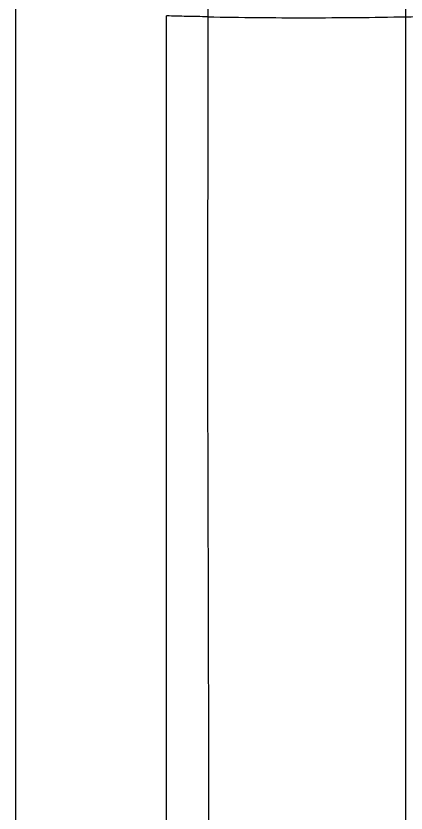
# Model space of a CAD drawing. Extents: x 943 to 1030, y 781 to 934.
# Drawn here: x 1007.737 to 1010.099, y 837.47 to 842.3 of the extents above; entities that cross this region are included whole.
import ezdxf

# ---------------------------------------------------------------- set-up
doc = ezdxf.new("R2010")
doc.units = 0
doc.header["$MEASUREMENT"] = 0
doc.layers.add('1', color=4, linetype='Continuous')

# ---------------------------------------------------------------- blocks, each defined once
blk = doc.blocks.new('AIRA')
at = {"layer": '1', "color": 3, "linetype": 'Continuous', "lineweight": 25}
for points, knots in [([(64.5593, 29.9544), (64.5593, 30.2856), (64.5593, 30.948), (64.5593, 31.9238), (64.5593, 32.8928), (64.5593, 33.8575), (64.5593, 34.8225), (64.5593, 35.7916), (64.5593, 36.6707), (64.5593, 37.46), (64.5593, 38.1575), (64.5593, 38.863), (64.5593, 39.5775), (64.5593, 40.2328), (64.5593, 40.8261), (64.5593, 41.3546), (64.5593, 41.8877), (64.5593, 42.4246), (64.5593, 42.9638), (64.5593, 43.5038), (64.5593, 43.8616), (64.5593, 44.0405)], [0, 0, 0, 0, 0.0714288, 0.1428596, 0.2142916, 0.285724, 0.3571563, 0.4285882, 0.5000193, 0.5500211, 0.6000223, 0.6500231, 0.7000228, 0.7500209, 0.7857351, 0.8214486, 0.8571611, 0.8928738, 0.9285831, 0.9642918, 1, 1, 1, 1]), ([(65.7208, 43.2531), (65.7208, 43.0226), (65.7208, 42.5617), (65.7208, 41.8697), (65.7208, 41.1793), (65.7208, 40.4918), (65.7208, 39.8075), (65.7208, 39.355), (65.7208, 39.1287)], [0, 0, 0, 0, 0.166659, 0.333323, 0.49999, 0.666658, 0.833328, 1, 1, 1, 1]), ([(66.9208, 39.1289), (66.9208, 39.3551), (66.9209, 39.8076), (66.9209, 40.4918), (66.921, 41.1794), (66.921, 41.8697), (66.9211, 42.5617), (66.9211, 43.0226), (66.9212, 43.2531)], [0, 0, 0, 0, 0.166672, 0.333342, 0.50001, 0.666677, 0.833341, 1, 1, 1, 1]), ([(65.4708, 30.2836), (65.4708, 30.327), (65.4708, 30.4234), (65.4708, 30.5821), (65.4708, 30.7692), (65.4708, 30.9847), (65.4707, 31.2232), (65.4707, 31.4665), (65.4707, 31.7239), (65.4707, 31.9797), (65.4707, 32.2313), (65.4707, 32.4712), (65.4707, 32.6769), (65.4707, 32.8611), (65.4707, 33.0139), (65.4707, 33.1704), (65.4707, 33.3306), (65.4707, 33.5111), (65.4707, 33.7138), (65.4707, 33.9294), (65.4708, 34.1296), (65.4708, 34.3009), (65.4708, 34.4298), (65.4708, 34.5221), (65.4708, 34.5822), (65.4708, 34.6222), (65.4708, 34.6438), (65.4708, 34.652), (65.4708, 34.6553), (65.4708, 34.6567), (65.4708, 34.6574), (65.4708, 34.7461), (65.4708, 34.9124), (65.4708, 35.1454), (65.4708, 35.3152), (65.4708, 35.4305), (65.4708, 35.5002), (65.4708, 35.5639), (65.4708, 35.6216), (65.4708, 35.6733), (65.4708, 35.7189), (65.4708, 35.7761), (65.4708, 35.8471), (65.4708, 35.9338), (65.4708, 36.0048), (65.4708, 36.0648), (65.4708, 36.1236), (65.4708, 36.2069), (65.4708, 36.2958), (65.4708, 36.448), (65.4708, 36.5745), (65.4708, 36.6898), (65.4708, 36.7257), (65.4708, 36.7617), (65.4708, 36.7977), (65.4708, 36.8336), (65.4708, 36.8604), (65.4708, 36.8846), (65.4708, 36.9122), (65.4708, 36.9672), (65.4708, 37.054), (65.4708, 37.1845), (65.4708, 37.3579), (65.4708, 37.5087), (65.4708, 37.6194), (65.4708, 37.6766), (65.4708, 37.7358), (65.4708, 37.7973), (65.4708, 37.8608), (65.4708, 37.9266), (65.4708, 38.1597), (65.4708, 38.561), (65.4708, 38.9431), (65.4708, 39.1341)], [0, 0, 0, 0, 0.014959, 0.0331671, 0.0546243, 0.0793306, 0.107286, 0.1366675, 0.1629843, 0.1957513, 0.2245598, 0.2494097, 0.2780845, 0.295123, 0.3125785, 0.3304509, 0.3487402, 0.3674463, 0.3922134, 0.4180846, 0.4411316, 0.4606184, 0.476545, 0.4851063, 0.4921168, 0.4970031, 0.4987727, 0.4994776, 0.4997735, 0.499901, 0.4999565, 0.4999999, 0.5301625, 0.5565935, 0.5792929, 0.5878789, 0.5957795, 0.6029947, 0.6095245, 0.6153689, 0.6205279, 0.6250015, 0.634802, 0.6446027, 0.6544036, 0.6589067, 0.6649227, 0.67433, 0.6871287, 0.6950063, 0.7258064, 0.7298398, 0.7338732, 0.7379066, 0.74194, 0.7459734, 0.7500068, 0.7509537, 0.7540906, 0.7592872, 0.7694201, 0.7832147, 0.8030118, 0.8274021, 0.8335088, 0.839847, 0.8464167, 0.8532179, 0.8602505, 0.8675147, 0.8750104, 0.937506, 1, 1, 1, 1]), ([(65.7208, 39.1287), (65.6783, 39.1296), (65.5932, 39.1313), (65.5116, 39.1332), (65.4708, 39.1341)], [0, 0, 0, 0, 0.5000701, 1, 1, 1, 1]), ([(65.7208, 39.1287), (65.7208, 39.1124), (65.7208, 39.0675), (65.7208, 38.9818), (65.7207, 38.8596), (65.7207, 38.7422), (65.7206, 38.6395), (65.7205, 38.562), (65.7205, 38.4788), (65.7204, 38.3902), (65.7203, 38.2975), (65.7201, 38.1265), (65.7199, 37.8856), (65.7196, 37.6279), (65.7195, 37.4257), (65.7195, 37.2383), (65.7195, 37.0291), (65.7197, 36.816), (65.7199, 36.6478), (65.7202, 36.524), (65.7204, 36.4453), (65.7206, 36.3679), (65.7208, 36.277), (65.7212, 36.1574), (65.7216, 36.038), (65.722, 35.9193), (65.7224, 35.8047), (65.7228, 35.6917), (65.7231, 35.5746), (65.7237, 35.3375), (65.724, 35.1083), (65.7243, 34.9024), (65.7244, 34.8351), (65.7246, 34.7663), (65.725, 34.6364), (65.7256, 34.4644), (65.726, 34.2812), (65.7262, 34.1453), (65.7263, 34.0254), (65.7264, 33.897), (65.7264, 33.7411), (65.7263, 33.5681), (65.7262, 33.3802), (65.726, 33.2376), (65.7258, 33.1387), (65.7258, 33.09), (65.7257, 33.0402), (65.7256, 32.9894), (65.7255, 32.9376), (65.7254, 32.8912), (65.7254, 32.8423), (65.7252, 32.7822), (65.7251, 32.6829), (65.7248, 32.5376), (65.7243, 32.3403), (65.7238, 32.0978), (65.7231, 31.8102), (65.7223, 31.4776), (65.7216, 31.1002), (65.721, 30.678), (65.7209, 30.382), (65.7208, 30.2265)], [0, 0, 0, 0, 0.005299, 0.014603, 0.027855, 0.045056, 0.052895, 0.061342, 0.0704, 0.080067, 0.090343, 0.100748, 0.136137, 0.169506, 0.185753, 0.202979, 0.231556, 0.255201, 0.273915, 0.287696, 0.296546, 0.300241, 0.313609, 0.326976, 0.340343, 0.35371, 0.366839, 0.378885, 0.391737, 0.406225, 0.45874, 0.469057, 0.475836, 0.481507, 0.492372, 0.51984, 0.539804, 0.554548, 0.565983, 0.580532, 0.598196, 0.618974, 0.639395, 0.662133, 0.667555, 0.673095, 0.678751, 0.684524, 0.690414, 0.69642, 0.700336, 0.707084, 0.716931, 0.73423, 0.756696, 0.78433, 0.81713, 0.855097, 0.898231, 0.946532, 1, 1, 1, 1]), ([(65.7208, 39.1287), (65.8202, 39.1272), (66.0189, 39.124), (66.3208, 39.1229), (66.6226, 39.1242), (66.8214, 39.1273), (66.9208, 39.1289)], [0, 0, 0, 0, 0.250023, 0.500031, 0.750021, 1, 1, 1, 1]), ([(66.9208, 39.1289), (66.9633, 39.1297), (67.0484, 39.1313), (67.13, 39.1327), (67.1708, 39.1335)], [0, 0, 0, 0, 0.500072, 1, 1, 1, 1]), ([(66.9208, 30.2265), (66.9208, 30.9551), (66.9208, 32.4122), (66.9208, 34.1744), (66.9208, 35.5059), (66.9208, 36.3979), (66.9208, 37.2983), (66.9208, 38.2079), (66.9208, 38.8219), (66.9208, 39.1289)], [0, 0, 0, 0, 0.250004, 0.500007, 0.600008, 0.70001, 0.800008, 0.900005, 1, 1, 1, 1])]:
    blk.add_open_spline(points, degree=3, knots=knots, dxfattribs=at)

msp = doc.modelspace()

# ---------------------------------------------------------------- block references
at = {"layer": '1'}
msp.add_blockref('AIRA', (943.1775, 803.1658), dxfattribs=at)

doc.saveas('drawing.dxf')
